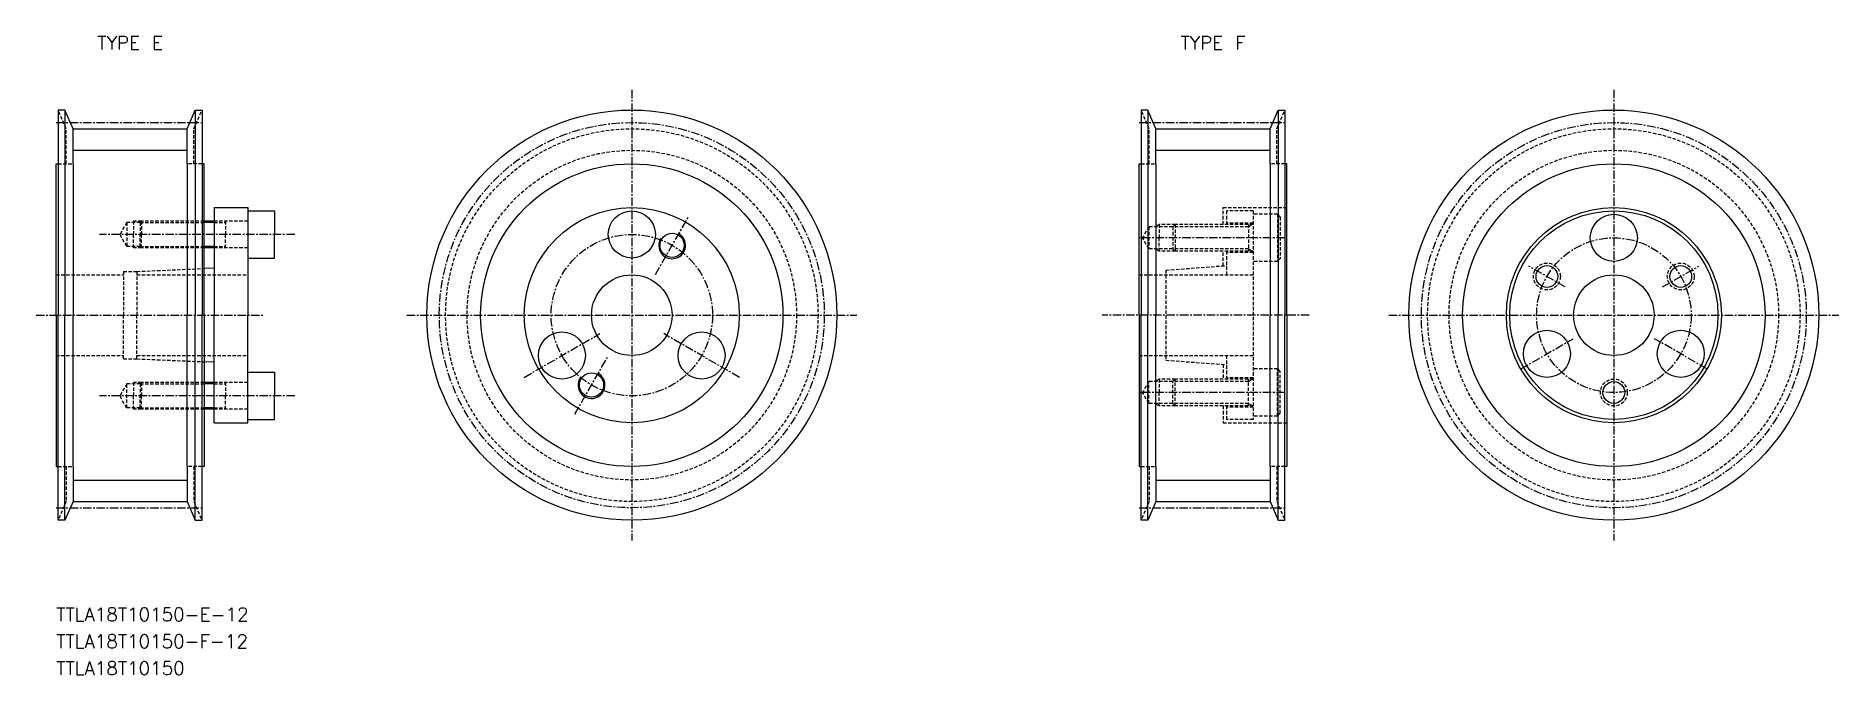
# Model space of a CAD drawing. Extents: x 1274 to 1543, y 27078 to 27173.
import ezdxf
from ezdxf.enums import TextEntityAlignment as Align

# ---------------------------------------------------------------- set-up
doc = ezdxf.new("R2010")
doc.units = 0
doc.linetypes.add('CENTER', pattern=[2, 1.25, -0.25, 0.25, -0.25])
doc.linetypes.add('DASHED', pattern=[0.75, 0.5, -0.25])
doc.layers.get('0').update_dxf_attribs({"linetype": 'CONTINUOUS'})
doc.layers.add('CENTER', color=1, linetype='CENTER')
doc.styles.add('MISUMI', font='txt.shx')

msp = doc.modelspace()

# ---------------------------------------------------------------- linework, layer by layer
at = {"color": 7, "linetype": 'CONTINUOUS'}
for p, q in [((1278.74, 27162.06), (1277.74, 27162.06)), ((1277.74, 27162.06), (1277.74, 27131.56)), ((1279.94, 27159.29), (1278.74, 27162.06)), ((1278.74, 27162.06), (1278.74, 27131.56)), ((1296.94, 27159.29), (1298.14, 27162.06)), ((1298.14, 27162.06), (1299.14, 27162.06)), ((1298.14, 27162.06), (1298.14, 27131.56)), ((1299.14, 27162.06), (1299.14, 27131.56)), ((1439.91, 27162.06), (1438.91, 27162.06)), ((1438.91, 27162.06), (1438.91, 27131.56)), ((1441.11, 27159.29), (1439.91, 27162.06)), ((1439.91, 27162.06), (1439.91, 27131.56)), ((1458.11, 27159.29), (1459.31, 27162.06)), ((1459.31, 27162.06), (1460.31, 27162.06)), ((1459.31, 27162.06), (1459.31, 27131.56)), ((1460.31, 27162.06), (1460.31, 27131.56)), ((1279.94, 27154.06), (1279.94, 27159.29)), ((1279.94, 27159.29), (1296.94, 27159.29)), ((1296.94, 27154.06), (1296.94, 27159.29)), ((1441.11, 27154.06), (1441.11, 27159.29)), ((1441.11, 27159.29), (1458.11, 27159.29)), ((1458.11, 27154.06), (1458.11, 27159.29)), ((1277.44, 27154.06), (1277.74, 27154.06)), ((1277.44, 27131.56), (1277.44, 27154.06)), ((1279.94, 27154.06), (1279.94, 27131.56)), ((1296.94, 27154.06), (1296.94, 27131.56)), ((1299.44, 27154.06), (1299.14, 27154.06)), ((1299.44, 27131.56), (1299.44, 27154.06)), ((1438.61, 27154.06), (1438.91, 27154.06)), ((1438.61, 27131.56), (1438.61, 27154.06)), ((1441.11, 27154.06), (1441.11, 27131.56)), ((1458.11, 27154.06), (1458.11, 27131.56)), ((1460.61, 27154.06), (1460.31, 27154.06)), ((1460.61, 27131.56), (1460.61, 27154.06)), ((1300.94, 27147.56), (1305.94, 27147.56)), ((1300.94, 27147.56), (1300.94, 27145.56)), ((1305.94, 27147.56), (1305.94, 27147.06)), ((1300.94, 27145.56), (1299.44, 27145.56)), ((1300.94, 27145.56), (1300.94, 27141.56)), ((1305.94, 27147.06), (1305.94, 27140.06)), ((1305.94, 27147.06), (1309.94, 27147.06)), ((1309.94, 27147.06), (1309.94, 27143.56)), ((1309.94, 27140.06), (1309.94, 27143.56)), ((1300.94, 27141.56), (1299.44, 27141.56)), ((1300.94, 27141.56), (1300.94, 27138.56)), ((1305.94, 27140.06), (1305.94, 27131.56)), ((1305.94, 27140.06), (1309.94, 27140.06)), ((1300.94, 27138.56), (1299.44, 27138.5)), ((1300.94, 27138.56), (1300.94, 27131.56)), ((1277.44, 27131.56), (1277.44, 27109.06)), ((1277.74, 27101.06), (1277.74, 27131.56)), ((1278.74, 27101.06), (1278.74, 27131.56)), ((1279.94, 27109.06), (1279.94, 27131.56)), ((1296.94, 27109.06), (1296.94, 27131.56)), ((1298.14, 27101.06), (1298.14, 27131.56)), ((1299.14, 27101.06), (1299.14, 27131.56)), ((1299.44, 27131.56), (1299.44, 27109.06)), ((1300.94, 27124.56), (1300.94, 27131.56)), ((1305.94, 27123.06), (1305.94, 27131.56)), ((1438.61, 27131.56), (1438.61, 27109.06)), ((1438.91, 27101.06), (1438.91, 27131.56)), ((1439.91, 27101.06), (1439.91, 27131.56)), ((1441.11, 27109.06), (1441.11, 27131.56)), ((1458.11, 27109.06), (1458.11, 27131.56)), ((1459.31, 27101.06), (1459.31, 27131.56)), ((1460.31, 27101.06), (1460.31, 27131.56)), ((1460.61, 27131.56), (1460.61, 27109.06)), ((1300.94, 27124.56), (1299.44, 27124.63)), ((1300.94, 27121.56), (1300.94, 27124.56)), ((1300.94, 27121.56), (1299.44, 27121.56)), ((1300.94, 27117.56), (1300.94, 27121.56)), ((1305.94, 27116.06), (1305.94, 27123.06)), ((1305.94, 27123.06), (1309.94, 27123.06)), ((1309.94, 27123.06), (1309.94, 27119.56)), ((1309.94, 27116.06), (1309.94, 27119.56)), ((1300.94, 27117.56), (1299.44, 27117.56)), ((1300.94, 27115.56), (1300.94, 27117.56)), ((1300.94, 27115.56), (1305.94, 27115.56)), ((1305.94, 27116.06), (1309.94, 27116.06)), ((1305.94, 27115.56), (1305.94, 27116.06)), ((1277.44, 27109.06), (1277.74, 27109.06)), ((1279.94, 27109.06), (1279.94, 27103.84)), ((1296.94, 27109.06), (1296.94, 27103.84)), ((1299.44, 27109.06), (1299.14, 27109.06)), ((1438.61, 27109.06), (1438.91, 27109.06)), ((1441.11, 27109.06), (1441.11, 27103.84)), ((1458.11, 27109.06), (1458.11, 27103.84)), ((1460.61, 27109.06), (1460.31, 27109.06)), ((1279.94, 27103.84), (1278.74, 27101.06)), ((1279.94, 27103.84), (1296.94, 27103.84)), ((1296.94, 27103.84), (1298.14, 27101.06)), ((1441.11, 27103.84), (1439.91, 27101.06)), ((1441.11, 27103.84), (1458.11, 27103.84)), ((1458.11, 27103.84), (1459.31, 27101.06)), ((1278.74, 27101.06), (1277.74, 27101.06)), ((1298.14, 27101.06), (1299.14, 27101.06)), ((1439.91, 27101.06), (1438.91, 27101.06)), ((1459.31, 27101.06), (1460.31, 27101.06))]:
    msp.add_line(p, q, dxfattribs=at)
at = {"color": 3, "linetype": 'DASHED'}
for p, q in [((1278.94, 27159.29), (1277.74, 27162.06)), ((1297.94, 27159.29), (1299.14, 27162.06)), ((1440.11, 27159.29), (1438.91, 27162.06)), ((1459.11, 27159.29), (1460.31, 27162.06)), ((1278.94, 27154.06), (1278.94, 27159.29)), ((1297.94, 27154.06), (1297.94, 27159.29)), ((1440.11, 27154.06), (1440.11, 27159.29)), ((1459.11, 27154.06), (1459.11, 27159.29)), ((1277.74, 27154.06), (1279.94, 27154.06)), ((1299.14, 27154.06), (1296.94, 27154.06)), ((1438.91, 27154.06), (1441.11, 27154.06)), ((1460.31, 27154.06), (1458.11, 27154.06)), ((1451.11, 27147.56), (1460.61, 27147.56)), ((1451.11, 27145.06), (1451.11, 27147.56)), ((1287.94, 27145.36), (1286.9, 27143.56)), ((1289.94, 27145.36), (1287.94, 27145.36)), ((1287.94, 27145.36), (1287.94, 27141.76)), ((1290.14, 27145.56), (1288.94, 27145.56)), ((1288.94, 27145.56), (1288.94, 27143.56)), ((1290.14, 27145.56), (1289.94, 27145.36)), ((1289.94, 27145.36), (1299.44, 27145.36)), ((1289.94, 27145.36), (1289.94, 27143.56)), ((1299.44, 27145.56), (1290.14, 27145.56)), ((1290.14, 27145.56), (1290.14, 27143.56)), ((1305.94, 27145.56), (1300.94, 27145.56)), ((1300.94, 27145.36), (1302.61, 27145.36)), ((1302.61, 27145.56), (1302.61, 27143.56)), ((1441.61, 27145.06), (1440.95, 27144.68)), ((1441.61, 27145.06), (1441.61, 27143.06)), ((1443.99, 27145.06), (1441.61, 27145.06)), ((1443.61, 27144.68), (1443.99, 27145.06)), ((1455.61, 27145.06), (1443.99, 27145.06)), ((1443.99, 27145.06), (1443.99, 27141.06)), ((1455.61, 27147.06), (1451.61, 27147.06)), ((1451.61, 27147.06), (1451.61, 27145.06)), ((1455.61, 27145.26), (1451.61, 27145.26)), ((1454.91, 27145.06), (1454.91, 27141.06)), ((1454.91, 27144.68), (1455.56, 27145.06)), ((1455.61, 27147.06), (1455.61, 27116.06)), ((1459.21, 27146.56), (1455.61, 27146.56)), ((1459.21, 27146.56), (1459.21, 27139.56)), ((1459.21, 27146.56), (1459.61, 27146.16)), ((1459.61, 27146.16), (1459.61, 27139.96)), ((1287.94, 27141.76), (1286.9, 27143.56)), ((1288.94, 27141.56), (1288.94, 27143.56)), ((1289.94, 27141.76), (1289.94, 27143.56)), ((1290.14, 27141.56), (1290.14, 27143.56)), ((1302.61, 27141.56), (1302.61, 27143.56)), ((1440.06, 27144.68), (1439.13, 27143.06)), ((1440.06, 27141.44), (1439.13, 27143.06)), ((1440.06, 27144.68), (1440.06, 27141.44)), ((1443.61, 27144.68), (1440.06, 27144.68)), ((1441.61, 27141.06), (1441.61, 27143.06)), ((1454.91, 27144.68), (1443.61, 27144.68)), ((1443.61, 27144.68), (1443.61, 27141.44)), ((1289.94, 27141.76), (1287.94, 27141.76)), ((1290.14, 27141.56), (1288.94, 27141.56)), ((1289.94, 27141.76), (1299.44, 27141.76)), ((1290.14, 27141.56), (1289.94, 27141.76)), ((1299.44, 27141.56), (1290.14, 27141.56)), ((1300.94, 27141.76), (1302.61, 27141.76)), ((1305.94, 27141.56), (1300.94, 27141.56)), ((1443.61, 27141.44), (1440.06, 27141.44)), ((1441.61, 27141.06), (1440.95, 27141.44)), ((1443.99, 27141.06), (1441.61, 27141.06)), ((1454.91, 27141.44), (1443.61, 27141.44)), ((1443.99, 27141.06), (1443.61, 27141.44)), ((1455.61, 27141.06), (1443.99, 27141.06)), ((1451.11, 27138.9), (1451.11, 27141.06)), ((1451.61, 27141.06), (1451.61, 27137.56)), ((1455.61, 27140.86), (1451.61, 27140.86)), ((1454.91, 27141.44), (1455.56, 27141.06)), ((1459.21, 27139.56), (1455.61, 27139.56)), ((1459.21, 27139.56), (1459.61, 27139.96)), ((1277.44, 27137.56), (1287.44, 27137.56)), ((1287.44, 27138.06), (1287.44, 27131.56)), ((1287.44, 27138.06), (1289.44, 27138.06)), ((1289.44, 27138.06), (1299.44, 27138.5)), ((1289.44, 27138.06), (1289.44, 27131.56)), ((1289.44, 27137.56), (1305.94, 27137.56)), ((1438.61, 27137.56), (1455.61, 27137.56)), ((1442.61, 27138.25), (1451.61, 27138.94)), ((1442.61, 27138.25), (1442.61, 27124.87)), ((1287.44, 27125.06), (1287.44, 27131.56)), ((1289.44, 27125.06), (1289.44, 27131.56)), ((1277.44, 27125.56), (1287.44, 27125.56)), ((1287.44, 27125.06), (1289.44, 27125.06)), ((1289.44, 27125.56), (1305.94, 27125.56)), ((1289.44, 27125.06), (1299.44, 27124.63)), ((1438.61, 27125.56), (1455.61, 27125.56)), ((1442.61, 27124.87), (1451.61, 27124.19)), ((1451.11, 27124.22), (1451.11, 27122.06)), ((1451.61, 27125.56), (1451.61, 27122.06)), ((1459.21, 27123.56), (1455.61, 27123.56)), ((1459.21, 27116.56), (1459.21, 27123.56)), ((1459.21, 27123.56), (1459.61, 27123.16)), ((1287.94, 27121.36), (1286.9, 27119.56)), ((1289.94, 27121.36), (1287.94, 27121.36)), ((1287.94, 27117.76), (1287.94, 27121.36)), ((1290.14, 27121.56), (1288.94, 27121.56)), ((1288.94, 27121.56), (1288.94, 27119.56)), ((1290.14, 27121.56), (1289.94, 27121.36)), ((1289.94, 27121.36), (1299.44, 27121.36)), ((1289.94, 27121.36), (1289.94, 27119.56)), ((1299.44, 27121.56), (1290.14, 27121.56)), ((1290.14, 27121.56), (1290.14, 27119.56)), ((1305.94, 27121.56), (1300.94, 27121.56)), ((1300.94, 27121.36), (1302.61, 27121.36)), ((1302.61, 27121.56), (1302.61, 27119.56)), ((1440.06, 27121.68), (1439.13, 27120.06)), ((1440.06, 27118.44), (1440.06, 27121.68)), ((1443.61, 27121.68), (1440.06, 27121.68)), ((1441.61, 27122.06), (1440.95, 27121.68)), ((1441.61, 27122.06), (1441.61, 27120.06)), ((1443.99, 27122.06), (1441.61, 27122.06)), ((1443.99, 27122.06), (1443.61, 27121.68)), ((1454.91, 27121.68), (1443.61, 27121.68)), ((1443.61, 27118.44), (1443.61, 27121.68)), ((1455.61, 27122.06), (1443.99, 27122.06)), ((1443.99, 27118.06), (1443.99, 27122.06)), ((1455.61, 27122.26), (1451.61, 27122.26)), ((1454.91, 27118.06), (1454.91, 27122.06)), ((1454.91, 27121.68), (1455.56, 27122.06)), ((1459.61, 27116.96), (1459.61, 27123.16)), ((1287.94, 27117.76), (1286.9, 27119.56)), ((1288.94, 27117.56), (1288.94, 27119.56)), ((1289.94, 27117.76), (1289.94, 27119.56)), ((1290.14, 27117.56), (1290.14, 27119.56)), ((1302.61, 27117.56), (1302.61, 27119.56)), ((1440.06, 27118.44), (1439.13, 27120.06)), ((1443.61, 27118.44), (1440.06, 27118.44)), ((1441.61, 27118.06), (1440.95, 27118.44)), ((1441.61, 27118.06), (1441.61, 27120.06)), ((1443.99, 27118.06), (1441.61, 27118.06)), ((1454.91, 27118.44), (1443.61, 27118.44)), ((1443.61, 27118.44), (1443.99, 27118.06)), ((1455.61, 27118.06), (1443.99, 27118.06)), ((1451.11, 27118.06), (1451.11, 27115.56)), ((1451.61, 27118.06), (1451.61, 27116.06)), ((1454.91, 27118.44), (1455.56, 27118.06)), ((1289.94, 27117.76), (1287.94, 27117.76)), ((1290.14, 27117.56), (1288.94, 27117.56)), ((1289.94, 27117.76), (1299.44, 27117.76)), ((1290.14, 27117.56), (1289.94, 27117.76)), ((1299.44, 27117.56), (1290.14, 27117.56)), ((1300.94, 27117.76), (1302.61, 27117.76)), ((1305.94, 27117.56), (1300.94, 27117.56)), ((1451.11, 27115.56), (1460.61, 27115.56)), ((1455.61, 27117.86), (1451.61, 27117.86)), ((1455.61, 27116.06), (1451.61, 27116.06)), ((1459.21, 27116.56), (1455.61, 27116.56)), ((1459.21, 27116.56), (1459.61, 27116.96)), ((1277.74, 27109.06), (1279.94, 27109.06)), ((1278.94, 27109.06), (1278.94, 27103.84)), ((1299.14, 27109.06), (1296.94, 27109.06)), ((1297.94, 27109.06), (1297.94, 27103.84)), ((1438.91, 27109.06), (1441.11, 27109.06)), ((1440.11, 27109.06), (1440.11, 27103.84)), ((1460.31, 27109.06), (1458.11, 27109.06)), ((1459.11, 27109.06), (1459.11, 27103.84)), ((1278.94, 27103.84), (1277.74, 27101.06)), ((1297.94, 27103.84), (1299.14, 27101.06)), ((1440.11, 27103.84), (1438.91, 27101.06)), ((1459.11, 27103.84), (1460.31, 27101.06))]:
    msp.add_line(p, q, dxfattribs=at)
at = {"color": 3, "linetype": 'CONTINUOUS'}
for p, q in [((1279.94, 27156.09), (1296.94, 27156.09)), ((1441.11, 27156.09), (1458.11, 27156.09)), ((1279.94, 27107.04), (1296.94, 27107.04)), ((1441.11, 27107.04), (1458.11, 27107.04))]:
    msp.add_line(p, q, dxfattribs=at)
at = {"color": 3}
for p, q in [((1300.94, 27145.36), (1299.44, 27145.36)), ((1300.94, 27141.76), (1299.44, 27141.76)), ((1300.94, 27121.36), (1299.44, 27121.36)), ((1300.94, 27117.76), (1299.44, 27117.76))]:
    msp.add_line(p, q, dxfattribs=at)
at = {"color": 7, "linetype": 'CONTINUOUS'}
for centre, radius in [((1363.11, 27131.56), 30.5), ((1509.27, 27131.56), 30.5), ((1363.11, 27131.56), 22.5), ((1509.27, 27131.56), 22.5), ((1363.11, 27131.56), 16), ((1363.11, 27131.56), 16), ((1509.27, 27131.56), 16), ((1363.11, 27143.56), 3.5), ((1509.27, 27131.56), 15.5), ((1509.27, 27143.06), 3.5), ((1369.11, 27141.95), 1.8), ((1363.11, 27131.56), 6), ((1499.31, 27137.31), 1.62), ((1509.27, 27131.56), 6), ((1519.23, 27137.31), 1.62), ((1352.71, 27125.56), 3.5), ((1373.5, 27125.56), 3.5), ((1499.31, 27125.81), 3.5), ((1519.23, 27125.81), 3.5), ((1357.11, 27121.17), 1.8), ((1509.27, 27120.06), 1.62)]:
    msp.add_circle(centre, radius, dxfattribs=at)
at = {"color": 3, "linetype": 'DASHED'}
for centre, radius in [((1363.11, 27131.56), 27.72), ((1509.27, 27131.56), 27.72), ((1363.11, 27131.56), 24.52), ((1509.27, 27131.56), 24.52), ((1499.31, 27137.31), 2), ((1519.23, 27137.31), 2), ((1509.27, 27120.06), 2)]:
    msp.add_circle(centre, radius, dxfattribs=at)
at = {"color": 3, "linetype": 'CONTINUOUS'}
for centre in [(1369.11, 27141.95), (1357.11, 27121.17)]:
    msp.add_arc(centre, 2, 150, 62, dxfattribs=at)
at = {"layer": 'CENTER', "color": 1, "linetype": 'CENTER'}
for p, q in [((1363.11, 27165.06), (1363.11, 27098.06)), ((1509.27, 27165.06), (1509.27, 27098.06)), ((1277.44, 27160.21), (1299.44, 27160.21)), ((1438.61, 27160.21), (1460.61, 27160.21)), ((1366.61, 27137.62), (1371.61, 27146.28)), ((1312.94, 27143.56), (1283.9, 27143.56)), ((1460.29, 27143.06), (1438.61, 27143.06)), ((1502.02, 27135.75), (1496.61, 27138.87)), ((1516.53, 27135.75), (1521.94, 27138.87)), ((1274.44, 27131.56), (1308.44, 27131.56)), ((1329.61, 27131.56), (1396.61, 27131.56)), ((1463.94, 27131.56), (1433.12, 27131.56)), ((1475.77, 27131.56), (1542.77, 27131.56)), ((1347.08, 27122.31), (1358.34, 27128.81)), ((1379.13, 27122.31), (1367.87, 27128.81)), ((1495.42, 27123.56), (1503.21, 27128.06)), ((1523.13, 27123.56), (1515.34, 27128.06)), ((1354.61, 27116.84), (1359.61, 27125.5)), ((1312.94, 27119.56), (1283.9, 27119.56)), ((1460.29, 27120.06), (1438.61, 27120.06)), ((1277.44, 27102.91), (1299.44, 27102.91)), ((1438.61, 27102.91), (1460.61, 27102.91))]:
    msp.add_line(p, q, dxfattribs=at)
for centre, radius in [((1363.11, 27131.56), 28.65), ((1509.27, 27131.56), 28.65), ((1363.11, 27131.56), 12), ((1509.27, 27131.56), 11.5)]:
    msp.add_circle(centre, radius, dxfattribs=at)

# ---------------------------------------------------------------- texts
at = {"color": 7, "linetype": 'CONTINUOUS', "style": 'MISUMI'}
for s, p in [('TYPE E', (1288.44, 27172.06)), ('TYPE F', (1449.61, 27172.06))]:
    msp.add_text(s, height=2, dxfattribs=at).set_placement(p, align=Align.MIDDLE_CENTER)
for s, p in [('TTLA18T10150-E-12', (1277.44, 27086.06)), ('TTLA18T10150-F-12', (1277.44, 27082.06)), ('TTLA18T10150', (1277.44, 27078.06))]:
    msp.add_text(s, height=2, dxfattribs=at).set_placement(p)

doc.saveas('drawing.dxf')
